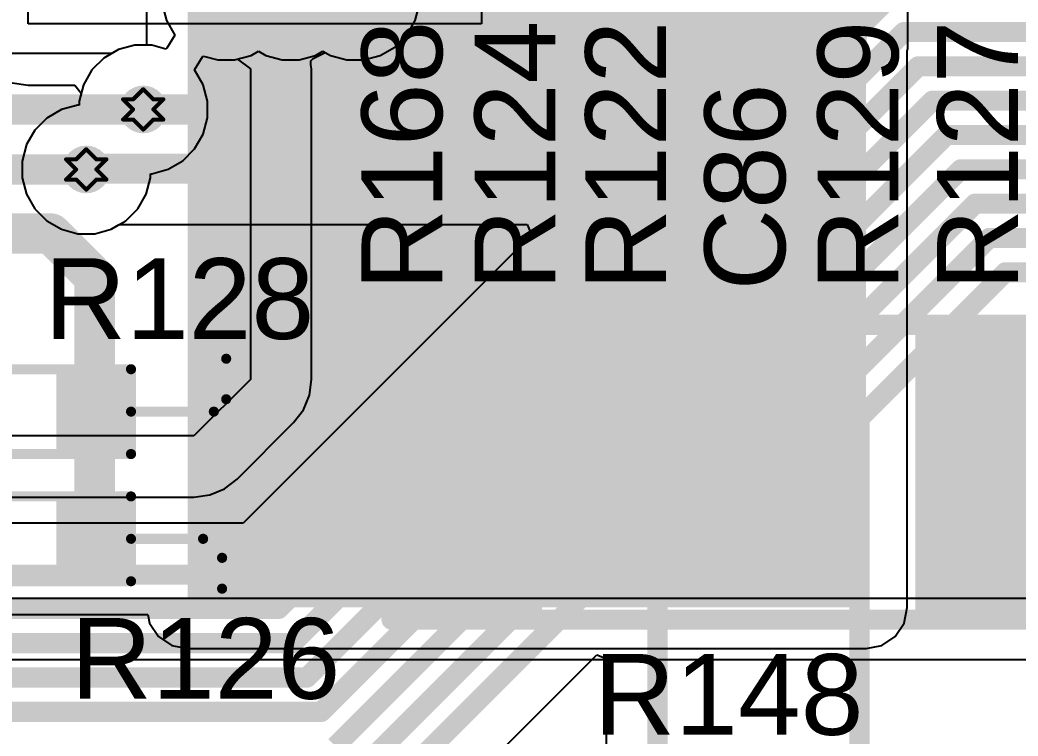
# Model space of a CAD drawing. Header units: inches. Extents: x -3 to 5437, y -3 to 5435.
# Drawn here: x 47.67 to 60.23, y 2.4 to 11.4 of the extents above; entities that cross this region are included whole.
import ezdxf

# ---------------------------------------------------------------- set-up
doc = ezdxf.new("R2010")
doc.units = ezdxf.units.IN
for name, color, linetype in [('Bottom Layer', 5, 'Continuous'), ('Bottom Solder', 6, 'Continuous'), ('Drill Drawing', 1, 'Continuous'), ('GND', 16, 'Continuous'), ('PWR', 76, 'Continuous'), ('Top Layer', 1, 'Continuous'), ('Top Overlay', 2, 'Continuous'), ('Top Paste', 8, 'Continuous'), ('Top Solder', 216, 'Continuous'), ('Via Holes', 16, 'Continuous')]:
    doc.layers.add(name, color=color, linetype=linetype)
doc.styles.add('Arial', font='', dxfattribs={"height": 0.2})
doc.styles.get('Arial').set_extended_font_data('Arial')

# ---------------------------------------------------------------- blocks, each defined once
blk = doc.blocks.new('RES_2512_130')
at = {"layer": 'Top Layer'}
for points in [[(-4.05, 1.7), (-2.45, 1.7), (-2.45, -1.7), (-4.05, -1.7)], [(2.45, 1.7), (4.05, 1.7), (4.05, -1.7), (2.45, -1.7)]]:
    blk.add_hatch(color=1, dxfattribs=at).paths.add_polyline_path(points)
at = {"layer": 'Top Paste'}
for points in [[(-4.05, 1.7), (-2.45, 1.7), (-2.45, -1.7), (-4.05, -1.7)], [(2.45, 1.7), (4.05, 1.7), (4.05, -1.7), (2.45, -1.7)]]:
    blk.add_hatch(color=8, dxfattribs=at).paths.add_polyline_path(points)
at = {"layer": 'Top Solder'}
for points in [[(-4.152, 1.802), (-2.348, 1.802), (-2.348, -1.802), (-4.152, -1.802)], [(2.348, 1.802), (4.152, 1.802), (4.152, -1.802), (2.348, -1.802)]]:
    blk.add_hatch(color=216, dxfattribs=at).paths.add_polyline_path(points)
at = {"layer": 'Top Overlay'}
for points in [[(-4.242, 1.854, 0.254, 0.254, 0), (4.237, 1.854, 0.254, 0.254, 0)], [(-4.242, -1.854, 0.254, 0.254, 0), (-4.242, 1.854, 0.254, 0.254, 0)], [(4.237, -1.854, 0.254, 0.254, 0), (4.237, 1.854, 0.254, 0.254, 0)], [(-4.242, -1.854, 0.254, 0.254, 0), (4.237, -1.854, 0.254, 0.254, 0)]]:
    blk.add_lwpolyline(points, format="xyseb", dxfattribs=at)
for points in [[(-4.305, 1.854, 0.127, 0.127, 1), (-4.178, 1.854, 0.127, 0.127, 1)], [(-4.305, 1.854, 0.127, 0.127, 1), (-4.178, 1.854, 0.127, 0.127, 1)], [(4.173, 1.854, 0.127, 0.127, 1), (4.3, 1.854, 0.127, 0.127, 1)], [(4.173, 1.854, 0.127, 0.127, 1), (4.3, 1.854, 0.127, 0.127, 1)], [(-4.305, -1.854, 0.127, 0.127, 1), (-4.178, -1.854, 0.127, 0.127, 1)], [(-4.305, -1.854, 0.127, 0.127, 1), (-4.178, -1.854, 0.127, 0.127, 1)], [(4.173, -1.854, 0.127, 0.127, 1), (4.3, -1.854, 0.127, 0.127, 1)], [(4.173, -1.854, 0.127, 0.127, 1), (4.3, -1.854, 0.127, 0.127, 1)]]:
    blk.add_lwpolyline(points, format="xyseb", close=True, dxfattribs=at)
blk = doc.blocks.new('R___0603_183')
at = {"layer": 'Top Layer'}
for points in [[(-0.381, 0.4445), (-0.381, -0.4445), (-1.143, -0.4445), (-1.143, 0.4445)], [(1.143, 0.4445), (1.143, -0.4445), (0.381, -0.4445), (0.381, 0.4445)]]:
    blk.add_hatch(color=1, dxfattribs=at).paths.add_polyline_path(points)
at = {"layer": 'Top Paste'}
for points in [[(-0.381, 0.4445), (-0.381, -0.4445), (-1.143, -0.4445), (-1.143, 0.4445)], [(1.143, 0.4445), (1.143, -0.4445), (0.381, -0.4445), (0.381, 0.4445)]]:
    blk.add_hatch(color=8, dxfattribs=at).paths.add_polyline_path(points)
at = {"layer": 'Top Solder'}
for points in [[(-0.2794, 0.5461), (-0.2794, -0.5461), (-1.2446, -0.5461), (-1.2446, 0.5461)], [(1.2446, 0.5461), (1.2446, -0.5461), (0.2794, -0.5461), (0.2794, 0.5461)]]:
    blk.add_hatch(color=216, dxfattribs=at).paths.add_polyline_path(points)
at = {"layer": 'Top Overlay'}
for points in [[(-1.2192, 0.5334, 0.127, 0.127, 0), (1.2192, 0.5334, 0.127, 0.127, 0)], [(-1.2192, -0.5334, 0.127, 0.127, 0), (-1.2192, 0.5334, 0.127, 0.127, 0)], [(1.2192, -0.5334, 0.127, 0.127, 0), (1.2192, 0.5334, 0.127, 0.127, 0)], [(-1.2192, -0.5334, 0.127, 0.127, 0), (1.2192, -0.5334, 0.127, 0.127, 0)]]:
    blk.add_lwpolyline(points, format="xyseb", dxfattribs=at)
for points in [[(-1.25095, 0.5334, 0.0635, 0.0635, 1), (-1.18745, 0.5334, 0.0635, 0.0635, 1)], [(-1.25095, 0.5334, 0.0635, 0.0635, 1), (-1.18745, 0.5334, 0.0635, 0.0635, 1)], [(1.18745, 0.5334, 0.0635, 0.0635, 1), (1.25095, 0.5334, 0.0635, 0.0635, 1)], [(1.18745, 0.5334, 0.0635, 0.0635, 1), (1.25095, 0.5334, 0.0635, 0.0635, 1)], [(-1.25095, -0.5334, 0.0635, 0.0635, 1), (-1.18745, -0.5334, 0.0635, 0.0635, 1)], [(-1.25095, -0.5334, 0.0635, 0.0635, 1), (-1.18745, -0.5334, 0.0635, 0.0635, 1)], [(1.18745, -0.5334, 0.0635, 0.0635, 1), (1.25095, -0.5334, 0.0635, 0.0635, 1)], [(1.18745, -0.5334, 0.0635, 0.0635, 1), (1.25095, -0.5334, 0.0635, 0.0635, 1)]]:
    blk.add_lwpolyline(points, format="xyseb", close=True, dxfattribs=at)
blk = doc.blocks.new('R___0603_185')
at = {"layer": 'Top Layer'}
for points in [[(-0.381, 0.4445), (-0.381, -0.4445), (-1.143, -0.4445), (-1.143, 0.4445)], [(1.143, 0.4445), (1.143, -0.4445), (0.381, -0.4445), (0.381, 0.4445)]]:
    blk.add_hatch(color=1, dxfattribs=at).paths.add_polyline_path(points)
at = {"layer": 'Top Paste'}
for points in [[(-0.381, 0.4445), (-0.381, -0.4445), (-1.143, -0.4445), (-1.143, 0.4445)], [(1.143, 0.4445), (1.143, -0.4445), (0.381, -0.4445), (0.381, 0.4445)]]:
    blk.add_hatch(color=8, dxfattribs=at).paths.add_polyline_path(points)
at = {"layer": 'Top Solder'}
for points in [[(-0.2794, 0.5461), (-0.2794, -0.5461), (-1.2446, -0.5461), (-1.2446, 0.5461)], [(1.2446, 0.5461), (1.2446, -0.5461), (0.2794, -0.5461), (0.2794, 0.5461)]]:
    blk.add_hatch(color=216, dxfattribs=at).paths.add_polyline_path(points)
at = {"layer": 'Top Overlay'}
for points in [[(-1.2192, 0.5334, 0.127, 0.127, 0), (1.2192, 0.5334, 0.127, 0.127, 0)], [(-1.2192, -0.5334, 0.127, 0.127, 0), (-1.2192, 0.5334, 0.127, 0.127, 0)], [(1.2192, -0.5334, 0.127, 0.127, 0), (1.2192, 0.5334, 0.127, 0.127, 0)], [(-1.2192, -0.5334, 0.127, 0.127, 0), (1.2192, -0.5334, 0.127, 0.127, 0)]]:
    blk.add_lwpolyline(points, format="xyseb", dxfattribs=at)
for points in [[(-1.25095, 0.5334, 0.0635, 0.0635, 1), (-1.18745, 0.5334, 0.0635, 0.0635, 1)], [(-1.25095, 0.5334, 0.0635, 0.0635, 1), (-1.18745, 0.5334, 0.0635, 0.0635, 1)], [(1.18745, 0.5334, 0.0635, 0.0635, 1), (1.25095, 0.5334, 0.0635, 0.0635, 1)], [(1.18745, 0.5334, 0.0635, 0.0635, 1), (1.25095, 0.5334, 0.0635, 0.0635, 1)], [(-1.25095, -0.5334, 0.0635, 0.0635, 1), (-1.18745, -0.5334, 0.0635, 0.0635, 1)], [(-1.25095, -0.5334, 0.0635, 0.0635, 1), (-1.18745, -0.5334, 0.0635, 0.0635, 1)], [(1.18745, -0.5334, 0.0635, 0.0635, 1), (1.25095, -0.5334, 0.0635, 0.0635, 1)], [(1.18745, -0.5334, 0.0635, 0.0635, 1), (1.25095, -0.5334, 0.0635, 0.0635, 1)]]:
    blk.add_lwpolyline(points, format="xyseb", close=True, dxfattribs=at)

msp = doc.modelspace()

# ---------------------------------------------------------------- hatches: boundary and pattern name
at = {"layer": 'Bottom Layer'}
msp.add_hatch(color=5, dxfattribs=at).paths.add_polyline_path([(51.037, 11.355), (53.156, 11.355), (53.156, 13.246), (51.037, 13.246)])
h = msp.add_hatch(color=5, dxfattribs=at)
edge = h.paths.add_edge_path()
edge.add_arc((49.223, 10.279), 0.3, 0, 360)
h = msp.add_hatch(color=5, dxfattribs=at)
edge = h.paths.add_edge_path()
edge.add_arc((48.506, 9.524), 0.3, 0, 360)
at = {"layer": 'Bottom Solder'}
h = msp.add_hatch(color=6, dxfattribs=at)
edge = h.paths.add_edge_path()
edge.add_arc((49.223, 10.279), 0.15, 0, 360)
h = msp.add_hatch(color=6, dxfattribs=at)
edge = h.paths.add_edge_path()
edge.add_arc((48.506, 9.524), 0.15, 0, 360)
at = {"layer": 'GND'}
h = msp.add_hatch(color=16, dxfattribs=at)
edge = h.paths.add_edge_path()
edge.add_arc((49.223, 10.279), 0.3, 0, 360)
h = msp.add_hatch(color=16, dxfattribs=at)
edge = h.paths.add_edge_path()
edge.add_arc((48.506, 9.524), 0.3, 0, 360)
at = {"layer": 'PWR'}
h = msp.add_hatch(color=76, dxfattribs=at)
edge = h.paths.add_edge_path()
edge.add_arc((49.223, 10.279), 0.3, 0, 360)
h = msp.add_hatch(color=76, dxfattribs=at)
edge = h.paths.add_edge_path()
edge.add_arc((48.506, 9.524), 0.3, 0, 360)
at = {"layer": 'Top Layer'}
for points in [[(49.781, 4.016), (54.489, 4.016), (54.489, 13.01), (49.781, 13.01)], [(56.544, 11.05), (58.322, 11.05), (58.322, 12.539), (56.544, 12.539)], [(53.819, 4.016), (58.315, 4.016), (58.315, 11.634), (53.819, 11.634)]]:
    msp.add_hatch(color=1, dxfattribs=at).paths.add_polyline_path(points)
h = msp.add_hatch(color=1, dxfattribs=at)
edge = h.paths.add_edge_path()
edge.add_arc((49.223, 10.279), 0.3, 0, 360)
h = msp.add_hatch(color=1, dxfattribs=at)
edge = h.paths.add_edge_path()
edge.add_arc((48.506, 9.524), 0.3, 0, 360)
at = {"layer": 'Top Solder'}
h = msp.add_hatch(color=216, dxfattribs=at)
edge = h.paths.add_edge_path()
edge.add_arc((49.223, 10.279), 0.15, 0, 360)
h = msp.add_hatch(color=216, dxfattribs=at)
edge = h.paths.add_edge_path()
edge.add_arc((48.506, 9.524), 0.15, 0, 360)
at = {"layer": 'Via Holes'}
h = msp.add_hatch(color=7, dxfattribs=at)
edge = h.paths.add_edge_path()
edge.add_arc((49.223, 10.279), 0.15, 0, 360)
h = msp.add_hatch(color=7, dxfattribs=at)
edge = h.paths.add_edge_path()
edge.add_arc((48.506, 9.524), 0.15, 0, 360)

# ---------------------------------------------------------------- linework, layer by layer
at = {"layer": 'Bottom Layer'}
for p, q in [((47.774, 11.355), (47.774, 18.257)), ((53.48, 15.878), (53.48, 11.355)), ((53.48, 11.355), (47.774, 11.355)), ((47.575, 10.612), (47.774, 10.586)), ((47.774, 10.586), (48.364, 10.586)), ((48.364, 10.586), (48.442, 10.485)), ((48.442, 10.485), (48.415, 10.385)), ((48.4, 10.332), (48.194, 10.277)), ((48.415, 10.332), (48.4, 10.332)), ((48.415, 10.385), (48.415, 10.332)), ((48.01, 10.17), (47.86, 10.02)), ((48.194, 10.277), (48.01, 10.17)), ((47.86, 10.02), (47.753, 9.836)), ((47.753, 9.836), (47.698, 9.63)), ((47.698, 9.63), (47.698, 9.417)), ((47.698, 9.417), (47.753, 9.212)), ((47.753, 9.212), (47.86, 9.028)), ((47.86, 9.028), (48.01, 8.877)), ((48.01, 8.877), (48.194, 8.771)), ((48.818, 8.771), (48.92, 8.83)), ((48.92, 8.83), (54.052, 8.83)), ((54.052, 8.83), (54.105, 8.703)), ((48.194, 8.771), (48.4, 8.716)), ((48.4, 8.716), (48.613, 8.716)), ((48.613, 8.716), (48.818, 8.771)), ((54.105, 8.703), (50.478, 5.076)), ((50.478, 5.076), (26.517, 5.076)), ((52.456, 0.948), (54.928, 3.42)), ((54.928, 3.42), (55.045, 3.371)), ((55.045, 3.371), (55.045, 0.097))]:
    msp.add_line(p, q, dxfattribs=at)
for points in [[(54.184, 10.612, 0.381, 0.381, 0), (54.184, 16.274, 0.381, 0.381, 0)], [(54.907, 10.302, 0.381, 0.381, 0), (54.907, 14.418, 0.381, 0.381, 0)], [(50.746, 4.428, 0.254, 0.254, 0), (58.435, 12.117, 0.254, 0.254, 0)], [(50.925, 3.997, 0.254, 0.254, 0), (58.613, 11.685, 0.254, 0.254, 0)], [(51.104, 3.565, 0.254, 0.254, 0), (58.792, 11.253, 0.254, 0.254, 0)], [(58.792, 11.253, 0.254, 0.254, 0), (98.399, 11.253, 0.254, 0.254, 0)], [(51.283, 3.133, 0.254, 0.254, 0), (58.971, 10.821, 0.254, 0.254, 0)], [(58.971, 10.821, 0.254, 0.254, 0), (98.578, 10.821, 0.254, 0.254, 0)], [(53.851, 10.279, 0.381, 0.381, 0), (54.184, 10.612, 0.381, 0.381, 0)], [(49.223, 10.279, 0.381, 0.381, 0), (53.851, 10.279, 0.381, 0.381, 0)], [(51.462, 2.701, 0.254, 0.254, 0), (59.15, 10.389, 0.254, 0.254, 0)], [(54.139, 9.534, 0.381, 0.381, 0), (54.907, 10.302, 0.381, 0.381, 0)], [(59.15, 10.389, 0.254, 0.254, 0), (98.757, 10.389, 0.254, 0.254, 0)], [(51.641, 2.269, 0.254, 0.254, 0), (59.329, 9.958, 0.254, 0.254, 0)], [(59.329, 9.958, 0.254, 0.254, 0), (98.936, 9.958, 0.254, 0.254, 0)], [(48.506, 9.524, 0.381, 0.381, 0), (48.517, 9.534, 0.381, 0.381, 0)], [(48.517, 9.534, 0.381, 0.381, 0), (54.139, 9.534, 0.381, 0.381, 0)], [(51.82, 1.838, 0.254, 0.254, 0), (59.508, 9.526, 0.254, 0.254, 0)], [(59.508, 9.526, 0.254, 0.254, 0), (99.115, 9.526, 0.254, 0.254, 0)], [(51.998, 1.406, 0.254, 0.254, 0), (59.687, 9.094, 0.254, 0.254, 0)], [(59.687, 9.094, 0.254, 0.254, 0), (99.294, 9.094, 0.254, 0.254, 0)], [(55.693, 4.489, 0.254, 0.254, 0), (59.865, 8.662, 0.254, 0.254, 0)], [(59.865, 8.662, 0.254, 0.254, 0), (99.473, 8.662, 0.254, 0.254, 0)], [(58.233, 6.395, 0.254, 0.254, 0), (60.068, 8.23, 0.254, 0.254, 0)], [(60.068, 8.23, 0.254, 0.254, 0), (99.651, 8.23, 0.254, 0.254, 0)], [(58.233, -1.306, 0.254, 0.254, 0), (58.233, 6.395, 0.254, 0.254, 0)], [(24.185, 4.428, 0.254, 0.254, 0), (50.746, 4.428, 0.254, 0.254, 0)], [(55.693, -1.306, 0.254, 0.254, 0), (55.693, 4.489, 0.254, 0.254, 0)], [(26.7, 3.997, 0.254, 0.254, 0), (50.925, 3.997, 0.254, 0.254, 0)], [(29.291, 3.565, 0.254, 0.254, 0), (51.104, 3.565, 0.254, 0.254, 0)], [(31.907, 3.133, 0.254, 0.254, 0), (51.283, 3.133, 0.254, 0.254, 0)], [(40.187, 2.701, 0.254, 0.254, 0), (51.462, 2.701, 0.254, 0.254, 0)]]:
    msp.add_lwpolyline(points, format="xyseb", dxfattribs=at)
for points in [[(58.729, 11.253, 0.127, 0.127, 1), (58.856, 11.253, 0.127, 0.127, 1)], [(58.729, 11.253, 0.127, 0.127, 1), (58.856, 11.253, 0.127, 0.127, 1)], [(58.908, 10.821, 0.127, 0.127, 1), (59.035, 10.821, 0.127, 0.127, 1)], [(58.908, 10.821, 0.127, 0.127, 1), (59.035, 10.821, 0.127, 0.127, 1)], [(54.089, 10.612, 0.191, 0.191, 1), (54.28, 10.612, 0.191, 0.191, 1)], [(54.089, 10.612, 0.191, 0.191, 1), (54.28, 10.612, 0.191, 0.191, 1)], [(49.127, 10.279, 0.191, 0.191, 1), (49.318, 10.279, 0.191, 0.191, 1)], [(53.756, 10.279, 0.191, 0.191, 1), (53.946, 10.279, 0.191, 0.191, 1)], [(53.756, 10.279, 0.191, 0.191, 1), (53.946, 10.279, 0.191, 0.191, 1)], [(54.811, 10.302, 0.191, 0.191, 1), (55.002, 10.302, 0.191, 0.191, 1)], [(54.811, 10.302, 0.191, 0.191, 1), (55.002, 10.302, 0.191, 0.191, 1)], [(59.087, 10.389, 0.127, 0.127, 1), (59.214, 10.389, 0.127, 0.127, 1)], [(59.087, 10.389, 0.127, 0.127, 1), (59.214, 10.389, 0.127, 0.127, 1)], [(59.265, 9.958, 0.127, 0.127, 1), (59.392, 9.958, 0.127, 0.127, 1)], [(59.265, 9.958, 0.127, 0.127, 1), (59.392, 9.958, 0.127, 0.127, 1)], [(48.411, 9.524, 0.191, 0.191, 1), (48.601, 9.524, 0.191, 0.191, 1)], [(48.421, 9.534, 0.191, 0.191, 1), (48.612, 9.534, 0.191, 0.191, 1)], [(48.421, 9.534, 0.191, 0.191, 1), (48.612, 9.534, 0.191, 0.191, 1)], [(54.044, 9.534, 0.191, 0.191, 1), (54.234, 9.534, 0.191, 0.191, 1)], [(54.044, 9.534, 0.191, 0.191, 1), (54.234, 9.534, 0.191, 0.191, 1)], [(59.444, 9.526, 0.127, 0.127, 1), (59.571, 9.526, 0.127, 0.127, 1)], [(59.444, 9.526, 0.127, 0.127, 1), (59.571, 9.526, 0.127, 0.127, 1)], [(59.623, 9.094, 0.127, 0.127, 1), (59.75, 9.094, 0.127, 0.127, 1)], [(59.623, 9.094, 0.127, 0.127, 1), (59.75, 9.094, 0.127, 0.127, 1)], [(59.802, 8.662, 0.127, 0.127, 1), (59.929, 8.662, 0.127, 0.127, 1)], [(59.802, 8.662, 0.127, 0.127, 1), (59.929, 8.662, 0.127, 0.127, 1)], [(60.004, 8.23, 0.127, 0.127, 1), (60.131, 8.23, 0.127, 0.127, 1)], [(60.004, 8.23, 0.127, 0.127, 1), (60.131, 8.23, 0.127, 0.127, 1)], [(58.169, 6.395, 0.127, 0.127, 1), (58.296, 6.395, 0.127, 0.127, 1)], [(58.169, 6.395, 0.127, 0.127, 1), (58.296, 6.395, 0.127, 0.127, 1)], [(50.683, 4.428, 0.127, 0.127, 1), (50.81, 4.428, 0.127, 0.127, 1)], [(50.683, 4.428, 0.127, 0.127, 1), (50.81, 4.428, 0.127, 0.127, 1)], [(55.629, 4.489, 0.127, 0.127, 1), (55.756, 4.489, 0.127, 0.127, 1)], [(55.629, 4.489, 0.127, 0.127, 1), (55.756, 4.489, 0.127, 0.127, 1)], [(50.862, 3.997, 0.127, 0.127, 1), (50.989, 3.997, 0.127, 0.127, 1)], [(50.862, 3.997, 0.127, 0.127, 1), (50.989, 3.997, 0.127, 0.127, 1)], [(51.041, 3.565, 0.127, 0.127, 1), (51.168, 3.565, 0.127, 0.127, 1)], [(51.041, 3.565, 0.127, 0.127, 1), (51.168, 3.565, 0.127, 0.127, 1)], [(51.219, 3.133, 0.127, 0.127, 1), (51.346, 3.133, 0.127, 0.127, 1)], [(51.219, 3.133, 0.127, 0.127, 1), (51.346, 3.133, 0.127, 0.127, 1)], [(51.398, 2.701, 0.127, 0.127, 1), (51.525, 2.701, 0.127, 0.127, 1)], [(51.398, 2.701, 0.127, 0.127, 1), (51.525, 2.701, 0.127, 0.127, 1)]]:
    msp.add_lwpolyline(points, format="xyseb", close=True, dxfattribs=at)
at = {"layer": 'Drill Drawing'}
for points in [[(49.096, 10.406, 0.0508, 0.0508, 0), (49.223, 10.533, 0.0508, 0.0508, 0)], [(49.223, 10.533, 0.0508, 0.0508, 0), (49.35, 10.406, 0.0508, 0.0508, 0)], [(48.969, 10.406, 0.0508, 0.0508, 0), (49.096, 10.279, 0.0508, 0.0508, 0)], [(48.969, 10.406, 0.0508, 0.0508, 0), (49.096, 10.406, 0.0508, 0.0508, 0)], [(49.35, 10.406, 0.0508, 0.0508, 0), (49.477, 10.406, 0.0508, 0.0508, 0)], [(49.35, 10.279, 0.0508, 0.0508, 0), (49.477, 10.406, 0.0508, 0.0508, 0)], [(48.969, 10.152, 0.0508, 0.0508, 0), (49.096, 10.279, 0.0508, 0.0508, 0)], [(49.35, 10.279, 0.0508, 0.0508, 0), (49.477, 10.152, 0.0508, 0.0508, 0)], [(48.969, 10.152, 0.0508, 0.0508, 0), (49.096, 10.152, 0.0508, 0.0508, 0)], [(49.096, 10.152, 0.0508, 0.0508, 0), (49.223, 10.025, 0.0508, 0.0508, 0)], [(49.223, 10.025, 0.0508, 0.0508, 0), (49.35, 10.152, 0.0508, 0.0508, 0)], [(49.35, 10.152, 0.0508, 0.0508, 0), (49.477, 10.152, 0.0508, 0.0508, 0)], [(48.379, 9.651, 0.0508, 0.0508, 0), (48.506, 9.778, 0.0508, 0.0508, 0)], [(48.506, 9.778, 0.0508, 0.0508, 0), (48.633, 9.651, 0.0508, 0.0508, 0)], [(48.252, 9.651, 0.0508, 0.0508, 0), (48.379, 9.524, 0.0508, 0.0508, 0)], [(48.252, 9.651, 0.0508, 0.0508, 0), (48.379, 9.651, 0.0508, 0.0508, 0)], [(48.633, 9.651, 0.0508, 0.0508, 0), (48.76, 9.651, 0.0508, 0.0508, 0)], [(48.633, 9.524, 0.0508, 0.0508, 0), (48.76, 9.651, 0.0508, 0.0508, 0)], [(48.252, 9.397, 0.0508, 0.0508, 0), (48.379, 9.524, 0.0508, 0.0508, 0)], [(48.633, 9.524, 0.0508, 0.0508, 0), (48.76, 9.397, 0.0508, 0.0508, 0)], [(48.252, 9.397, 0.0508, 0.0508, 0), (48.379, 9.397, 0.0508, 0.0508, 0)], [(48.379, 9.397, 0.0508, 0.0508, 0), (48.506, 9.27, 0.0508, 0.0508, 0)], [(48.506, 9.27, 0.0508, 0.0508, 0), (48.633, 9.397, 0.0508, 0.0508, 0)], [(48.633, 9.397, 0.0508, 0.0508, 0), (48.76, 9.397, 0.0508, 0.0508, 0)]]:
    msp.add_lwpolyline(points, format="xyseb", dxfattribs=at)
for points in [[(49.21, 10.533, 0.0254, 0.0254, 1), (49.235, 10.533, 0.0254, 0.0254, 1)], [(49.21, 10.533, 0.0254, 0.0254, 1), (49.235, 10.533, 0.0254, 0.0254, 1)], [(48.956, 10.406, 0.0254, 0.0254, 1), (48.981, 10.406, 0.0254, 0.0254, 1)], [(48.956, 10.406, 0.0254, 0.0254, 1), (48.981, 10.406, 0.0254, 0.0254, 1)], [(49.083, 10.406, 0.0254, 0.0254, 1), (49.108, 10.406, 0.0254, 0.0254, 1)], [(49.083, 10.406, 0.0254, 0.0254, 1), (49.108, 10.406, 0.0254, 0.0254, 1)], [(49.337, 10.406, 0.0254, 0.0254, 1), (49.362, 10.406, 0.0254, 0.0254, 1)], [(49.337, 10.406, 0.0254, 0.0254, 1), (49.362, 10.406, 0.0254, 0.0254, 1)], [(49.464, 10.406, 0.0254, 0.0254, 1), (49.489, 10.406, 0.0254, 0.0254, 1)], [(49.464, 10.406, 0.0254, 0.0254, 1), (49.489, 10.406, 0.0254, 0.0254, 1)], [(49.083, 10.279, 0.0254, 0.0254, 1), (49.108, 10.279, 0.0254, 0.0254, 1)], [(49.083, 10.279, 0.0254, 0.0254, 1), (49.108, 10.279, 0.0254, 0.0254, 1)], [(49.337, 10.279, 0.0254, 0.0254, 1), (49.362, 10.279, 0.0254, 0.0254, 1)], [(49.337, 10.279, 0.0254, 0.0254, 1), (49.362, 10.279, 0.0254, 0.0254, 1)], [(48.956, 10.152, 0.0254, 0.0254, 1), (48.981, 10.152, 0.0254, 0.0254, 1)], [(48.956, 10.152, 0.0254, 0.0254, 1), (48.981, 10.152, 0.0254, 0.0254, 1)], [(49.083, 10.152, 0.0254, 0.0254, 1), (49.108, 10.152, 0.0254, 0.0254, 1)], [(49.083, 10.152, 0.0254, 0.0254, 1), (49.108, 10.152, 0.0254, 0.0254, 1)], [(49.337, 10.152, 0.0254, 0.0254, 1), (49.362, 10.152, 0.0254, 0.0254, 1)], [(49.337, 10.152, 0.0254, 0.0254, 1), (49.362, 10.152, 0.0254, 0.0254, 1)], [(49.464, 10.152, 0.0254, 0.0254, 1), (49.489, 10.152, 0.0254, 0.0254, 1)], [(49.464, 10.152, 0.0254, 0.0254, 1), (49.489, 10.152, 0.0254, 0.0254, 1)], [(49.21, 10.025, 0.0254, 0.0254, 1), (49.235, 10.025, 0.0254, 0.0254, 1)], [(49.21, 10.025, 0.0254, 0.0254, 1), (49.235, 10.025, 0.0254, 0.0254, 1)], [(48.493, 9.778, 0.0254, 0.0254, 1), (48.519, 9.778, 0.0254, 0.0254, 1)], [(48.493, 9.778, 0.0254, 0.0254, 1), (48.519, 9.778, 0.0254, 0.0254, 1)], [(48.239, 9.651, 0.0254, 0.0254, 1), (48.265, 9.651, 0.0254, 0.0254, 1)], [(48.239, 9.651, 0.0254, 0.0254, 1), (48.265, 9.651, 0.0254, 0.0254, 1)], [(48.366, 9.651, 0.0254, 0.0254, 1), (48.392, 9.651, 0.0254, 0.0254, 1)], [(48.366, 9.651, 0.0254, 0.0254, 1), (48.392, 9.651, 0.0254, 0.0254, 1)], [(48.62, 9.651, 0.0254, 0.0254, 1), (48.646, 9.651, 0.0254, 0.0254, 1)], [(48.62, 9.651, 0.0254, 0.0254, 1), (48.646, 9.651, 0.0254, 0.0254, 1)], [(48.747, 9.651, 0.0254, 0.0254, 1), (48.773, 9.651, 0.0254, 0.0254, 1)], [(48.747, 9.651, 0.0254, 0.0254, 1), (48.773, 9.651, 0.0254, 0.0254, 1)], [(48.366, 9.524, 0.0254, 0.0254, 1), (48.392, 9.524, 0.0254, 0.0254, 1)], [(48.366, 9.524, 0.0254, 0.0254, 1), (48.392, 9.524, 0.0254, 0.0254, 1)], [(48.62, 9.524, 0.0254, 0.0254, 1), (48.646, 9.524, 0.0254, 0.0254, 1)], [(48.62, 9.524, 0.0254, 0.0254, 1), (48.646, 9.524, 0.0254, 0.0254, 1)], [(48.239, 9.397, 0.0254, 0.0254, 1), (48.265, 9.397, 0.0254, 0.0254, 1)], [(48.239, 9.397, 0.0254, 0.0254, 1), (48.265, 9.397, 0.0254, 0.0254, 1)], [(48.366, 9.397, 0.0254, 0.0254, 1), (48.392, 9.397, 0.0254, 0.0254, 1)], [(48.366, 9.397, 0.0254, 0.0254, 1), (48.392, 9.397, 0.0254, 0.0254, 1)], [(48.62, 9.397, 0.0254, 0.0254, 1), (48.646, 9.397, 0.0254, 0.0254, 1)], [(48.62, 9.397, 0.0254, 0.0254, 1), (48.646, 9.397, 0.0254, 0.0254, 1)], [(48.747, 9.397, 0.0254, 0.0254, 1), (48.773, 9.397, 0.0254, 0.0254, 1)], [(48.747, 9.397, 0.0254, 0.0254, 1), (48.773, 9.397, 0.0254, 0.0254, 1)], [(48.493, 9.27, 0.0254, 0.0254, 1), (48.519, 9.27, 0.0254, 0.0254, 1)], [(48.493, 9.27, 0.0254, 0.0254, 1), (48.519, 9.27, 0.0254, 0.0254, 1)]]:
    msp.add_lwpolyline(points, format="xyseb", close=True, dxfattribs=at)
at = {"layer": 'GND'}
for p, q in [((49.459, 11.604), (49.514, 11.398)), ((52.643, 11.398), (52.698, 11.604)), ((49.514, 11.398), (49.62, 11.214)), ((52.537, 11.214), (52.643, 11.398)), ((49.62, 11.214), (49.521, 11.049)), ((52.386, 11.064), (52.537, 11.214)), ((49.116, 11.087), (48.911, 11.032)), ((49.329, 11.087), (49.116, 11.087)), ((49.508, 11.039), (49.329, 11.087)), ((49.521, 11.049), (49.508, 11.039)), ((52.202, 10.957), (52.386, 11.064)), ((48.727, 10.925), (48.576, 10.775)), ((48.911, 11.032), (48.727, 10.925)), ((49.869, 10.775), (49.968, 10.94)), ((49.968, 10.94), (49.981, 10.95)), ((49.981, 10.95), (50.16, 10.902)), ((50.373, 10.902), (50.579, 10.957)), ((50.579, 10.957), (50.673, 11.012)), ((50.673, 11.012), (50.767, 10.957)), ((50.767, 10.957), (50.972, 10.902)), ((51.185, 10.902), (51.39, 10.957)), ((51.39, 10.957), (51.484, 11.012)), ((51.484, 11.012), (51.578, 10.957)), ((51.578, 10.957), (51.784, 10.902)), ((51.996, 10.902), (52.202, 10.957)), ((50.16, 10.902), (50.373, 10.902)), ((50.972, 10.902), (51.185, 10.902)), ((51.784, 10.902), (51.996, 10.902)), ((48.576, 10.775), (48.47, 10.59)), ((49.976, 10.59), (49.869, 10.775)), ((48.47, 10.59), (48.415, 10.385)), ((50.031, 10.385), (49.976, 10.59)), ((48.4, 10.332), (48.194, 10.277)), ((48.415, 10.332), (48.4, 10.332)), ((48.415, 10.385), (48.415, 10.332)), ((50.031, 10.172), (50.031, 10.385)), ((48.01, 10.17), (47.86, 10.02)), ((48.194, 10.277), (48.01, 10.17)), ((49.976, 9.967), (50.031, 10.172)), ((47.86, 10.02), (47.753, 9.836)), ((49.869, 9.782), (49.976, 9.967)), ((47.753, 9.836), (47.698, 9.63)), ((49.719, 9.632), (49.869, 9.782)), ((47.698, 9.63), (47.698, 9.417)), ((49.535, 9.526), (49.719, 9.632)), ((47.698, 9.417), (47.753, 9.212)), ((49.259, 9.212), (49.314, 9.417)), ((49.314, 9.417), (49.314, 9.471)), ((49.314, 9.471), (49.329, 9.471)), ((49.329, 9.471), (49.535, 9.526)), ((47.753, 9.212), (47.86, 9.028)), ((49.153, 9.028), (49.259, 9.212)), ((47.86, 9.028), (48.01, 8.877)), ((49.002, 8.877), (49.153, 9.028)), ((48.01, 8.877), (48.194, 8.771)), ((48.818, 8.771), (49.002, 8.877)), ((48.194, 8.771), (48.4, 8.716)), ((48.4, 8.716), (48.613, 8.716)), ((48.613, 8.716), (48.818, 8.771))]:
    msp.add_line(p, q, dxfattribs=at)
at = {"layer": 'PWR'}
for p, q in [((49.459, 11.604), (49.514, 11.398)), ((52.643, 11.398), (52.698, 11.604)), ((49.514, 11.398), (49.62, 11.214)), ((52.537, 11.214), (52.643, 11.398)), ((49.62, 11.214), (49.521, 11.049)), ((52.386, 11.064), (52.537, 11.214)), ((49.116, 11.087), (48.911, 11.032)), ((49.329, 11.087), (49.116, 11.087)), ((49.508, 11.039), (49.329, 11.087)), ((49.521, 11.049), (49.508, 11.039)), ((52.202, 10.957), (52.386, 11.064)), ((48.727, 10.925), (48.576, 10.775)), ((48.911, 11.032), (48.727, 10.925)), ((49.869, 10.775), (49.968, 10.94)), ((49.968, 10.94), (49.981, 10.95)), ((49.981, 10.95), (50.16, 10.902)), ((51.36, 10.921), (51.513, 10.995)), ((51.513, 10.995), (51.578, 10.957)), ((51.578, 10.957), (51.784, 10.902)), ((51.996, 10.902), (52.202, 10.957)), ((50.16, 10.902), (50.373, 10.902)), ((50.373, 10.902), (50.41, 10.912)), ((50.41, 10.912), (50.571, 10.789)), ((51.333, 10.889), (51.36, 10.921)), ((51.333, 10.838), (51.333, 10.889)), ((51.34, 10.789), (51.333, 10.838)), ((51.784, 10.902), (51.996, 10.902)), ((48.576, 10.775), (48.47, 10.59)), ((49.976, 10.59), (49.869, 10.775)), ((50.571, 10.789), (50.571, 6.883)), ((51.34, 6.883), (51.34, 10.789)), ((48.47, 10.59), (48.415, 10.385)), ((50.031, 10.385), (49.976, 10.59)), ((48.4, 10.332), (48.194, 10.277)), ((48.415, 10.332), (48.4, 10.332)), ((48.415, 10.385), (48.415, 10.332)), ((50.031, 10.172), (50.031, 10.385)), ((48.01, 10.17), (47.86, 10.02)), ((48.194, 10.277), (48.01, 10.17)), ((49.976, 9.967), (50.031, 10.172)), ((47.86, 10.02), (47.753, 9.836)), ((49.869, 9.782), (49.976, 9.967)), ((47.753, 9.836), (47.698, 9.63)), ((49.719, 9.632), (49.869, 9.782)), ((47.698, 9.63), (47.698, 9.417)), ((49.535, 9.526), (49.719, 9.632)), ((47.698, 9.417), (47.753, 9.212)), ((49.259, 9.212), (49.314, 9.417)), ((49.314, 9.417), (49.314, 9.471)), ((49.314, 9.471), (49.329, 9.471)), ((49.329, 9.471), (49.535, 9.526)), ((47.753, 9.212), (47.86, 9.028)), ((49.153, 9.028), (49.259, 9.212)), ((47.86, 9.028), (48.01, 8.877)), ((49.002, 8.877), (49.153, 9.028)), ((48.01, 8.877), (48.194, 8.771)), ((48.818, 8.771), (49.002, 8.877)), ((48.194, 8.771), (48.4, 8.716)), ((48.4, 8.716), (48.613, 8.716)), ((48.613, 8.716), (48.818, 8.771)), ((50.571, 6.883), (49.86, 6.172)), ((51.314, 6.684), (51.34, 6.883)), ((51.237, 6.499), (51.314, 6.684)), ((51.115, 6.34), (51.237, 6.499)), ((50.404, 5.629), (51.115, 6.34)), ((49.86, 6.172), (14.402, 6.172)), ((50.244, 5.507), (50.404, 5.629)), ((26.634, 5.404), (49.86, 5.404)), ((49.86, 5.404), (50.059, 5.43)), ((49.86, 5.404), (49.86, 5.404)), ((50.059, 5.43), (50.244, 5.507)), ((66.414, 4.128), (25.952, 4.128)), ((20.027, 3.359), (66.732, 3.359))]:
    msp.add_line(p, q, dxfattribs=at)
at = {"layer": 'Top Layer'}
for p, q in [((49.263, 12.4), (49.263, 11.087)), ((58.84, 11.05), (58.84, 11.98)), ((49.116, 11.087), (48.911, 11.032)), ((49.263, 11.087), (49.116, 11.087)), ((58.833, 11.012), (58.84, 11.05)), ((48.827, 10.983), (43.98, 10.983)), ((48.911, 11.032), (48.827, 10.983)), ((58.833, 4.016), (58.833, 11.012)), ((46.336, 3.925), (49.281, 3.925)), ((49.281, 3.925), (49.302, 3.818)), ((58.794, 3.818), (58.833, 4.016)), ((49.302, 3.818), (49.414, 3.65)), ((58.681, 3.65), (58.794, 3.818)), ((49.414, 3.65), (49.582, 3.537)), ((58.513, 3.537), (58.681, 3.65)), ((49.582, 3.537), (49.781, 3.498)), ((58.315, 3.498), (58.513, 3.537)), ((49.781, 3.498), (58.315, 3.498))]:
    msp.add_line(p, q, dxfattribs=at)
for points in [[(43.98, 10.279, 0.381, 0.381, 0), (49.223, 10.279, 0.381, 0.381, 0)], [(44.664, 9.524, 0.381, 0.381, 0), (48.506, 9.524, 0.381, 0.381, 0)], [(46.738, 8.718, 0.508, 0.508, 0), (48.063, 8.718, 0.508, 0.508, 0)], [(48.063, 8.718, 0.508, 0.508, 0), (48.612, 8.169, 0.508, 0.508, 0)], [(48.612, 6.478, 0.508, 0.508, 0), (48.612, 8.169, 0.508, 0.508, 0)], [(48.612, 4.878, 0.508, 0.508, 0), (48.612, 6.478, 0.508, 0.508, 0)]]:
    msp.add_lwpolyline(points, format="xyseb", dxfattribs=at)
for points in [[(49.127, 10.279, 0.191, 0.191, 1), (49.318, 10.279, 0.191, 0.191, 1)], [(48.411, 9.524, 0.191, 0.191, 1), (48.601, 9.524, 0.191, 0.191, 1)], [(47.936, 8.718, 0.254, 0.254, 1), (48.19, 8.718, 0.254, 0.254, 1)], [(47.936, 8.718, 0.254, 0.254, 1), (48.19, 8.718, 0.254, 0.254, 1)], [(48.485, 8.169, 0.254, 0.254, 1), (48.739, 8.169, 0.254, 0.254, 1)], [(48.485, 8.169, 0.254, 0.254, 1), (48.739, 8.169, 0.254, 0.254, 1)], [(48.485, 6.478, 0.254, 0.254, 1), (48.739, 6.478, 0.254, 0.254, 1)], [(48.485, 6.478, 0.254, 0.254, 1), (48.739, 6.478, 0.254, 0.254, 1)], [(48.485, 4.878, 0.254, 0.254, 1), (48.739, 4.878, 0.254, 0.254, 1)]]:
    msp.add_lwpolyline(points, format="xyseb", close=True, dxfattribs=at)
at = {"layer": 'Top Overlay'}
for points in [[(50.267, 6.634, 0.127, 0.127, 0), (50.267, 7.143, 0.127, 0.127, 0)], [(50.111, 6.478, 0.127, 0.127, 0), (50.267, 6.634, 0.127, 0.127, 0)], [(49.069, 6.478, 0.127, 0.127, 0), (50.111, 6.478, 0.127, 0.127, 0)], [(49.069, 4.878, 0.127, 0.127, 0), (49.976, 4.878, 0.127, 0.127, 0)], [(49.976, 4.878, 0.127, 0.127, 0), (50.215, 4.639, 0.127, 0.127, 0)], [(50.215, 4.251, 0.127, 0.127, 0), (50.215, 4.639, 0.127, 0.127, 0)]]:
    msp.add_lwpolyline(points, format="xyseb", dxfattribs=at)
for points in [[(50.235, 7.143, 0.0635, 0.0635, 1), (50.298, 7.143, 0.0635, 0.0635, 1)], [(50.235, 6.634, 0.0635, 0.0635, 1), (50.298, 6.634, 0.0635, 0.0635, 1)], [(50.235, 6.634, 0.0635, 0.0635, 1), (50.298, 6.634, 0.0635, 0.0635, 1)], [(49.038, 6.478, 0.0635, 0.0635, 1), (49.101, 6.478, 0.0635, 0.0635, 1)], [(50.079, 6.478, 0.0635, 0.0635, 1), (50.143, 6.478, 0.0635, 0.0635, 1)], [(50.079, 6.478, 0.0635, 0.0635, 1), (50.143, 6.478, 0.0635, 0.0635, 1)], [(49.038, 4.878, 0.0635, 0.0635, 1), (49.101, 4.878, 0.0635, 0.0635, 1)], [(49.944, 4.878, 0.0635, 0.0635, 1), (50.008, 4.878, 0.0635, 0.0635, 1)], [(49.944, 4.878, 0.0635, 0.0635, 1), (50.008, 4.878, 0.0635, 0.0635, 1)], [(50.183, 4.639, 0.0635, 0.0635, 1), (50.247, 4.639, 0.0635, 0.0635, 1)], [(50.183, 4.639, 0.0635, 0.0635, 1), (50.247, 4.639, 0.0635, 0.0635, 1)], [(50.183, 4.251, 0.0635, 0.0635, 1), (50.247, 4.251, 0.0635, 0.0635, 1)]]:
    msp.add_lwpolyline(points, format="xyseb", close=True, dxfattribs=at)

# ---------------------------------------------------------------- block references
for name, p in [('RES_2512_130', (56.588, 5.716)), ('R___0603_183', (47.85, 6.478)), ('R___0603_185', (47.85, 4.878))]:
    msp.add_blockref(name, p)

# ---------------------------------------------------------------- texts
at = {"layer": 'Top Overlay', "style": 'Arial'}
for s, p in [('R168', (52.984, 8.002)), ('R124', (54.407, 8.002)), ('R122', (55.8, 8.002)), ('R129', (58.721, 8.002)), ('R127', (60.225, 8.002)), ('C86', (57.299, 8.002))]:
    msp.add_text(s, height=1.016, rotation=90, dxfattribs=at).set_placement(p)
for s, p in [('R128', (47.981, 7.392)), ('R126', (48.309, 2.866)), ('R148', (54.89, 2.413))]:
    msp.add_text(s, height=1.016, dxfattribs=at).set_placement(p)

doc.saveas('drawing.dxf')
